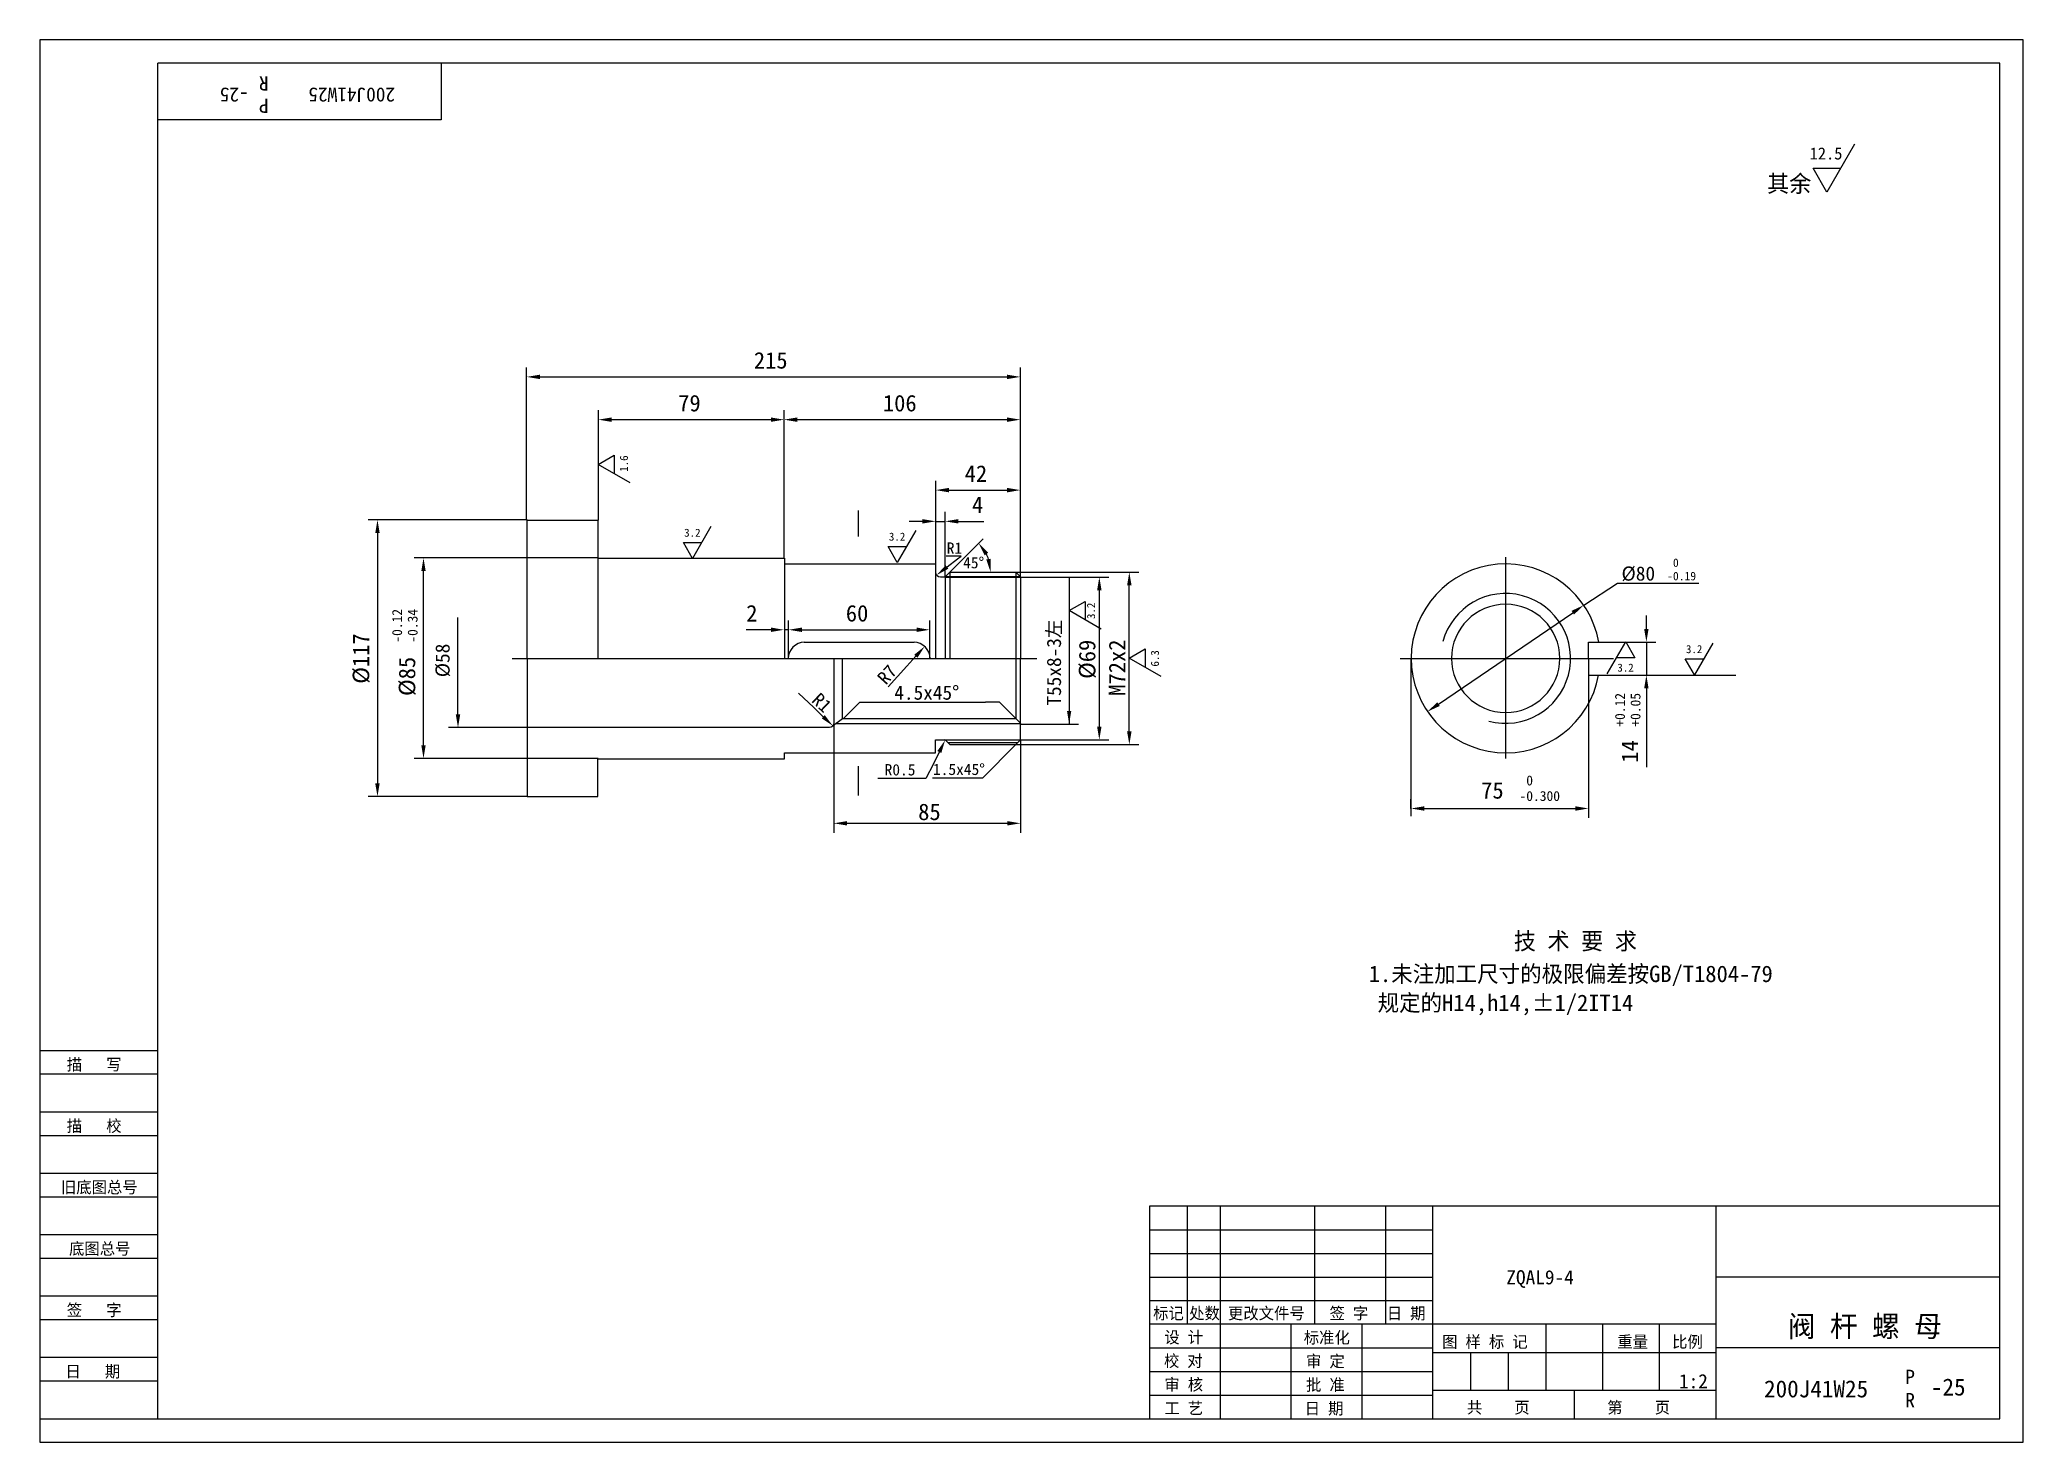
# Model space of a CAD drawing. Header units: metres. Extents: x 0 to 420, y 0 to 297.
import ezdxf

# ---------------------------------------------------------------- set-up
doc = ezdxf.new("R2010")
doc.units = ezdxf.units.M
for name, color, linetype in [('C', 6, 'Continuous'), ('D', 1, 'Continuous'), ('FL', 5, 'Continuous'), ('T', 7, 'Continuous'), ('TL', 4, 'Continuous')]:
    doc.layers.add(name, color=color, linetype=linetype)

# ---------------------------------------------------------------- blocks, each defined once
blk = doc.blocks.new('TUKUN3')
at = {"layer": 'FL'}
for p, q in [((0, 297), (0, 0)), ((420, 297), (0, 297)), ((420, 0), (420, 297)), ((0, 78), (25, 78)), ((0, 70), (25, 70)), ((0, 65), (25, 65)), ((0, 57), (25, 57)), ((0, 52), (25, 52)), ((243, 25), (243, 50)), ((250, 5), (250, 50)), ((270, 25), (270, 50)), ((285, 25), (285, 50)), ((0, 44), (25, 44)), ((235, 45), (295, 45)), ((0, 39), (25, 39)), ((235, 40), (295, 40)), ((235, 35), (295, 35)), ((0, 31), (25, 31)), ((235, 30), (295, 30)), ((0, 26), (25, 26)), ((280, 5), (280, 25)), ((0, 18), (25, 18)), ((235, 20), (295, 20)), ((0, 13), (25, 13)), ((235, 15), (295, 15)), ((235, 10), (295, 10)), ((0, 0), (420, 0))]:
    blk.add_line(p, q, dxfattribs=at)
at = {"layer": 'TL'}
for p, q in [((25, 5), (25, 292)), ((415, 292), (25, 292)), ((85, 292), (85, 280)), ((415, 5), (415, 292)), ((85, 280), (25, 280)), ((0, 83), (25, 83)), ((235, 50), (235, 5)), ((415, 50), (235, 50)), ((295, 5), (295, 50)), ((355, 5), (355, 50)), ((415, 35), (355, 35)), ((355, 25), (235, 25)), ((265, 5), (265, 25)), ((319, 11), (319, 25)), ((331, 11), (331, 25)), ((343, 11), (343, 25)), ((295, 19), (355, 19)), ((303, 11), (303, 19)), ((311, 11), (311, 19)), ((415, 20), (355, 20)), ((355, 11), (295, 11)), ((325, 5), (325, 11)), ((0, 5), (415, 5))]:
    blk.add_line(p, q, dxfattribs=at)
at = {"layer": 'T'}
for s, p in [('描   写', (5.74, 78.76)), ('描   校', (5.74, 65.76)), ('旧底图总号', (4.49, 52.76)), ('底图总号', (6.22, 39.76)), ('签   字', (5.74, 26.76)), ('标记', (235.75, 26.07)), ('处数', (243.38, 26.07)), ('更改文件号', (251.61, 26.07)), ('签 字', (273.1, 26.07)), ('日 期', (285.23, 26.07)), ('设 计', (238.14, 20.99)), ('标准化', (267.65, 20.93)), ('图 样 标 记', (296.95, 20.04)), ('重量', (334.03, 20.04)), ('比例', (345.64, 20.04)), ('校 对', (238.05, 15.99)), ('审 定', (268.13, 15.93)), ('日   期', (5.45, 13.76)), ('审 核', (238.14, 10.99)), ('批 准', (268.13, 10.93)), ('工 艺', (238.14, 5.99)), ('日 期', (267.84, 5.93)), ('共    页', (302.18, 6.13)), ('第    页', (331.9, 6.13))]:
    blk.add_text(s, height=2.5, dxfattribs=at).set_placement(p)

msp = doc.modelspace()

# ---------------------------------------------------------------- linework, layer by layer
at = {"layer": 'C'}
for p, q in [((310.39, 187.42), (310.39, 144.79)), ((310.39, 181.44), (310.39, 150.54)), ((100.03, 165.99), (211.14, 165.99)), ((288.08, 165.99), (333.2, 165.99)), ((294.94, 165.99), (325.84, 165.99))]:
    msp.add_line(p, q, dxfattribs=at)
at = {"layer": 'D'}
for p, q in [((384.25, 274.86), (378.4, 264.72)), ((378.4, 264.72), (375.47, 269.79)), ((375.47, 269.79), (381.33, 269.79)), ((103.11, 195.26), (103.11, 227.6)), ((207.64, 218.54), (207.64, 227.6)), ((105.91, 225.6), (204.84, 225.6)), ((118.29, 195.26), (118.29, 218.54)), ((157.61, 187.18), (157.61, 218.54)), ((157.61, 216.54), (157.61, 218.54)), ((207.64, 203.62), (207.64, 218.54)), ((121.09, 216.54), (154.81, 216.54)), ((160.41, 216.54), (204.84, 216.54)), ((118.24, 207.08), (121.62, 209.03)), ((125, 203.17), (118.24, 207.08)), ((121.62, 209.03), (121.62, 205.13)), ((189.72, 197.01), (189.72, 203.62)), ((192.52, 201.62), (204.84, 201.62)), ((207.64, 183.27), (207.64, 203.62)), ((103.19, 195.33), (69.52, 195.33)), ((142.14, 193.9), (138.24, 187.14)), ((186.92, 195.01), (184.12, 195.01)), ((189.72, 185.96), (189.72, 197.01)), ((189.72, 195.01), (191.71, 195.01)), ((191.71, 183.27), (191.71, 197.01)), ((194.51, 195.01), (197.31, 195.01)), ((197.31, 195.01), (199.9, 195.01)), ((71.52, 192.53), (71.52, 139.54)), ((138.24, 187.14), (136.29, 190.52)), ((136.29, 190.52), (140.19, 190.52)), ((181.59, 186.31), (179.64, 189.69)), ((179.64, 189.69), (183.54, 189.69)), ((185.49, 193.07), (181.59, 186.31)), ((192.7, 184.24), (199.77, 191.31)), ((118.26, 187.27), (79.27, 187.27)), ((195.12, 187.65), (191.93, 187.65)), ((192.11, 185.36), (194.3, 187.1)), ((194.3, 187.1), (195.12, 187.65)), ((81.27, 147.6), (81.27, 184.47)), ((191.71, 183.2), (213.99, 183.2)), ((191.96, 183.33), (207.67, 183.33)), ((206.67, 184.26), (232.71, 184.26)), ((213.99, 183.2), (226.36, 183.2)), ((217.97, 182.96), (217.97, 152.06)), ((230.71, 150.53), (230.71, 181.46)), ((326.93, 177.25), (334.07, 181.92)), ((334.07, 181.92), (345.57, 181.92)), ((345.57, 181.92), (351.31, 181.92)), ((217.97, 176.11), (221.35, 178.07)), ((221.35, 178.07), (221.35, 174.16)), ((224.36, 180.4), (224.36, 151.56)), ((88.57, 154.13), (88.57, 174.66)), ((158.58, 165.96), (158.58, 174.05)), ((158.58, 172.05), (158.58, 174.05)), ((188.46, 165.96), (188.46, 174.05)), ((224.73, 172.21), (217.97, 176.11)), ((296.18, 156.31), (324.61, 175.67)), ((340.19, 172.24), (340.19, 175.04)), ((152.02, 172.05), (149.6, 172.05)), ((154.82, 172.05), (152.02, 172.05)), ((158.58, 172.05), (157.62, 172.05)), ((161.38, 172.05), (185.66, 172.05)), ((230.67, 166.04), (234.05, 168)), ((234.05, 168), (234.05, 164.09)), ((330.09, 169.44), (342.19, 169.44)), ((331.92, 162.73), (335.82, 169.49)), ((335.82, 169.49), (337.77, 166.11)), ((340.19, 169.44), (340.19, 162.44)), ((354.25, 169.25), (350.35, 162.49)), ((183.63, 164.37), (179.67, 159.97)), ((185.51, 166.45), (183.63, 164.37)), ((237.43, 162.14), (230.67, 166.04)), ((290.35, 166.06), (290.35, 132.55)), ((337.77, 166.11), (333.87, 166.11)), ((348.4, 165.87), (352.3, 165.87)), ((350.35, 162.49), (348.4, 165.87)), ((327.94, 162.44), (327.94, 132.21)), ((330.08, 162.44), (342.19, 162.44)), ((340.19, 159.64), (340.19, 156.84)), ((342.19, 162.44), (359.14, 162.44)), ((163.88, 155.57), (160.67, 158.61)), ((165.91, 153.64), (163.88, 155.57)), ((170.14, 153.2), (173.67, 156.73)), ((173.67, 156.73), (200.27, 156.73)), ((203.24, 156.73), (200.27, 156.73)), ((206.77, 153.2), (203.24, 156.73)), ((340.19, 156.84), (340.19, 151.59)), ((103.19, 151.33), (86.57, 151.33)), ((168.12, 151.8), (168.12, 129.07)), ((169.02, 152.12), (168.57, 152.12)), ((207.67, 152.12), (169.02, 152.12)), ((207.68, 152.06), (219.97, 152.06)), ((340.19, 151.59), (340.19, 142.93)), ((191.72, 148.76), (226.36, 148.76)), ((192.25, 148.17), (207.14, 148.17)), ((206.7, 147.73), (199.62, 140.66)), ((206.7, 147.73), (232.71, 147.73)), ((207.7, 148.76), (207.7, 129.07)), ((118.26, 144.8), (79.27, 144.8)), ((189.25, 143.65), (187.65, 140.59)), ((190.48, 146.16), (189.25, 143.65)), ((187.65, 140.59), (177.49, 140.59)), ((199.62, 140.66), (189.04, 140.66)), ((103.19, 136.74), (69.52, 136.74)), ((290.35, 134.21), (290.35, 136.21)), ((170.92, 131.07), (204.9, 131.07)), ((293.15, 134.21), (325.14, 134.21))]:
    msp.add_line(p, q, dxfattribs=at)
msp.add_arc((192.7, 184.24), 8.65, 18.62, 26.38, dxfattribs=at)
for points in [[(105.91, 226.06), (105.91, 225.13), (103.11, 225.6)], [(204.84, 226.06), (204.84, 225.13), (207.64, 225.6)], [(121.09, 217.01), (121.09, 216.07), (118.29, 216.54)], [(154.81, 217.01), (154.81, 216.07), (157.61, 216.54)], [(160.41, 217.01), (160.41, 216.07), (157.61, 216.54)], [(204.84, 217.01), (204.84, 216.07), (207.64, 216.54)], [(192.52, 202.09), (192.52, 201.15), (189.72, 201.62)], [(204.84, 202.09), (204.84, 201.15), (207.64, 201.62)], [(71.05, 192.53), (71.99, 192.53), (71.52, 195.33)], [(186.92, 195.48), (186.92, 194.55), (189.72, 195.01)], [(194.51, 195.48), (194.51, 194.55), (191.71, 195.01)], [(200.07, 187.81), (200.83, 188.36), (198.81, 190.36)], [(80.8, 184.47), (81.73, 184.47), (81.27, 187.27)], [(192.4, 184.99), (191.82, 185.72), (189.91, 183.62)], [(201.36, 187.08), (200.43, 186.93), (201.35, 184.24)], [(223.89, 180.4), (224.83, 180.4), (224.36, 183.2)], [(230.24, 181.46), (231.18, 181.46), (230.71, 184.26)], [(324.87, 175.28), (324.35, 176.06), (326.93, 177.25)], [(154.82, 172.52), (154.82, 171.59), (157.62, 172.05)], [(161.38, 172.52), (161.38, 171.59), (158.58, 172.05)], [(185.66, 172.52), (185.66, 171.59), (188.46, 172.05)], [(339.72, 172.24), (340.65, 172.24), (340.19, 169.44)], [(185.86, 166.13), (185.16, 166.76), (187.38, 168.53)], [(339.72, 159.64), (340.65, 159.64), (340.19, 162.44)], [(296.44, 155.92), (295.91, 156.7), (293.86, 154.73)], [(88.1, 154.13), (89.04, 154.13), (88.57, 151.33)], [(165.59, 153.3), (166.23, 153.98), (167.94, 151.71)], [(218.42, 154.86), (217.97, 152.06), (217.52, 154.86)], [(223.89, 151.56), (224.83, 151.56), (224.36, 148.76)], [(80.8, 147.6), (81.73, 147.6), (81.27, 144.8)], [(190.9, 145.96), (190.06, 146.37), (191.71, 148.68)], [(230.24, 150.53), (231.18, 150.53), (230.71, 147.73)], [(71.05, 139.54), (71.99, 139.54), (71.52, 136.74)], [(293.15, 134.68), (293.15, 133.74), (290.35, 134.21)], [(325.14, 134.68), (325.14, 133.74), (327.94, 134.21)], [(170.92, 131.54), (170.92, 130.61), (168.12, 131.07)], [(204.9, 131.54), (204.9, 130.61), (207.7, 131.07)]]:
    msp.add_solid(points, dxfattribs=at)
at = {"layer": 'FL'}
msp.add_arc((310.39, 165.99), 13.75, 255, 165, dxfattribs=at)
at = {"layer": 'TL'}
for p, q in [((103.2, 165.99), (103.2, 195.24)), ((103.2, 195.24), (118.2, 195.24)), ((118.2, 195.24), (118.2, 187.24)), ((173.29, 197.32), (173.29, 191.78)), ((118.2, 187.24), (157.7, 187.24)), ((118.2, 187.24), (118.2, 165.98)), ((157.7, 187.24), (157.7, 185.99)), ((157.7, 185.99), (189.7, 185.99)), ((157.7, 185.99), (157.7, 165.98)), ((189.7, 185.99), (189.7, 184.24)), ((189.7, 184.24), (189.7, 183.24)), ((189.7, 183.24), (189.7, 165.98)), ((190.7, 183.24), (191.7, 183.24)), ((191.7, 183.24), (192.7, 184.24)), ((191.7, 183.24), (191.7, 165.98)), ((192.7, 184.24), (192.7, 165.98)), ((192.7, 184.24), (206.7, 184.24)), ((206.7, 184.24), (206.7, 165.98)), ((206.7, 184.24), (207.7, 183.24)), ((207.7, 183.24), (207.7, 165.99)), ((161.88, 169.42), (185.13, 169.42)), ((327.94, 169.44), (330.09, 169.44)), ((327.94, 165.94), (327.94, 169.44)), ((103.2, 165.98), (103.2, 151.37)), ((168.22, 152.4), (168.22, 165.99)), ((170.01, 153.2), (170.01, 165.99)), ((206.77, 153.2), (206.77, 165.99)), ((207.7, 152.09), (207.7, 165.98)), ((327.94, 165.94), (327.94, 162.44)), ((327.94, 162.44), (330.08, 162.44)), ((103.2, 151.37), (103.2, 136.73)), ((103.22, 151.4), (167.22, 151.4)), ((170.01, 153.2), (167.8, 151.54)), ((206.77, 153.2), (170.01, 153.2)), ((207.77, 152.2), (206.77, 153.2)), ((207.7, 148.73), (207.7, 152.09)), ((189.7, 145.98), (189.7, 148.73)), ((189.7, 148.73), (191.49, 148.73)), ((191.84, 148.58), (192.7, 147.73)), ((192.7, 147.73), (206.7, 147.73)), ((206.7, 147.73), (207.7, 148.73)), ((118.2, 144.73), (157.7, 144.73)), ((118.2, 136.73), (118.2, 144.73)), ((157.7, 145.98), (189.7, 145.98)), ((157.7, 144.73), (157.7, 145.98)), ((173.29, 143.19), (173.29, 136.97)), ((103.2, 136.73), (118.2, 136.73))]:
    msp.add_line(p, q, dxfattribs=at)
msp.add_lwpolyline([(321.85, 165.99, 1), (298.94, 165.99, 1), (321.85, 165.99, 1)], format="xyb", dxfattribs=at)
for centre, radius, start, end in [((310.39, 165.99), 20, 9.95, 349.79), ((190.7, 184.24), 1, 180, 270), ((161.99, 165.93), 3.5, 91.81, 178.96), ((185.04, 165.93), 3.5, 1.04, 88.53), ((167.22, 152.4), 1, 270, 0), ((191.49, 148.23), 0.5, 45, 90)]:
    msp.add_arc(centre, radius, start, end, dxfattribs=at)

# ---------------------------------------------------------------- block references
at = {"layer": 'D'}
msp.add_blockref('TUKUN3', (0, 0), dxfattribs=at)

# ---------------------------------------------------------------- texts
for s, height, rotation, p in [('-25', 3, 180, (44.26, 286.83)), ('R', 3, 180, (48.47, 289.22)), ('200J41W25', 3, 180, (75.25, 286.83)), ('P', 3, 180, (48.47, 284.49)), ('1.6', 1.7, 90, (124.55, 205.5)), ('3.2', 1.7, 90, (223.45, 174.33)), ('-0.12', 2.1, 90, (76.72, 169.32)), ('-0.34', 2.1, 90, (80.01, 169.32)), ('T55x8-3左', 3, 90, (216.25, 156)), ('%%c117', 3.5, 90, (69.77, 160.62)), ('%%c58', 3, 90, (86.8, 162)), ('%%c69', 3.5, 90, (223.52, 161.65)), ('M72x2', 3.5, 90, (229.87, 158.08)), ('%%c85', 3.5, 90, (79.52, 158.03)), ('R7', 2.8, 47.97, (179.18, 160.23)), ('6.3', 1.7, 90, (236.98, 164.26)), ('R1', 2.8, 316.48, (163.28, 156.91)), ('+0.12', 2.1, 90, (335.64, 151.53)), ('+0.05', 2.1, 90, (338.93, 151.53)), ('14', 3.5, 90, (338.44, 143.91))]:
    msp.add_text(s, height=height, rotation=rotation, dxfattribs=at).set_placement(p)
for s, height, p in [('12.5', 2.55, (374.76, 271.63)), ('其余', 3.6, (365.75, 264.72)), ('215', 3.5, (151.21, 227.35)), ('79', 3.5, (135.2, 218.29)), ('106', 3.5, (178.54, 218.29)), ('42', 3.5, (195.85, 203.37)), ('4', 3.5, (197.4, 196.76)), ('3.2', 1.7, (136.46, 191.75)), ('3.2', 1.7, (179.81, 190.92)), ('R1', 2.4, (192.05, 188.15)), ('45%%d', 2.4, (195.52, 185.06)), ('%%c80', 3, (334.92, 182.46)), (' 0', 1.8, (344.59, 185.34)), ('-0.19', 1.8, (344.59, 182.52)), ('2', 3.5, (149.6, 173.8)), ('60', 3.5, (170.69, 173.8)), ('3.2', 1.7, (348.57, 167.1)), ('3.2', 1.7, (334.04, 163.18)), ('4.5x45%%d', 3, (180.95, 157.24)), ('R0.5', 2.4, (178.9, 141.21)), ('1.5x45%%D', 2.4, (189.14, 141.3)), ('75', 3.5, (305.21, 136.3)), (' 0', 2.1, (313.33, 139.1)), ('85', 3.5, (186.01, 131.75)), ('-0.300', 2.1, (313.33, 135.81)), ('技 术 要 求', 3.6, (312.12, 104.33)), ('1.未注加工尺寸的极限偏差按GB/T1804-79', 3.5, (281.4, 97.45)), ('  规定的H14,h14,%%P1/2IT14', 3.5, (278.52, 91.31)), ('ZQAL9-4', 3, (310.54, 33.45)), ('阀 杆 螺 母', 4.5, (370.15, 22.33)), ('1:2', 3, (347.09, 11.44)), ('200J41W25', 3.6, (365.1, 9.52)), ('P', 3, (395.01, 12.38)), ('-25', 3.6, (400.43, 9.91)), ('R', 3, (395.01, 7.44))]:
    msp.add_text(s, height=height, dxfattribs=at).set_placement(p)

doc.saveas('drawing.dxf')
